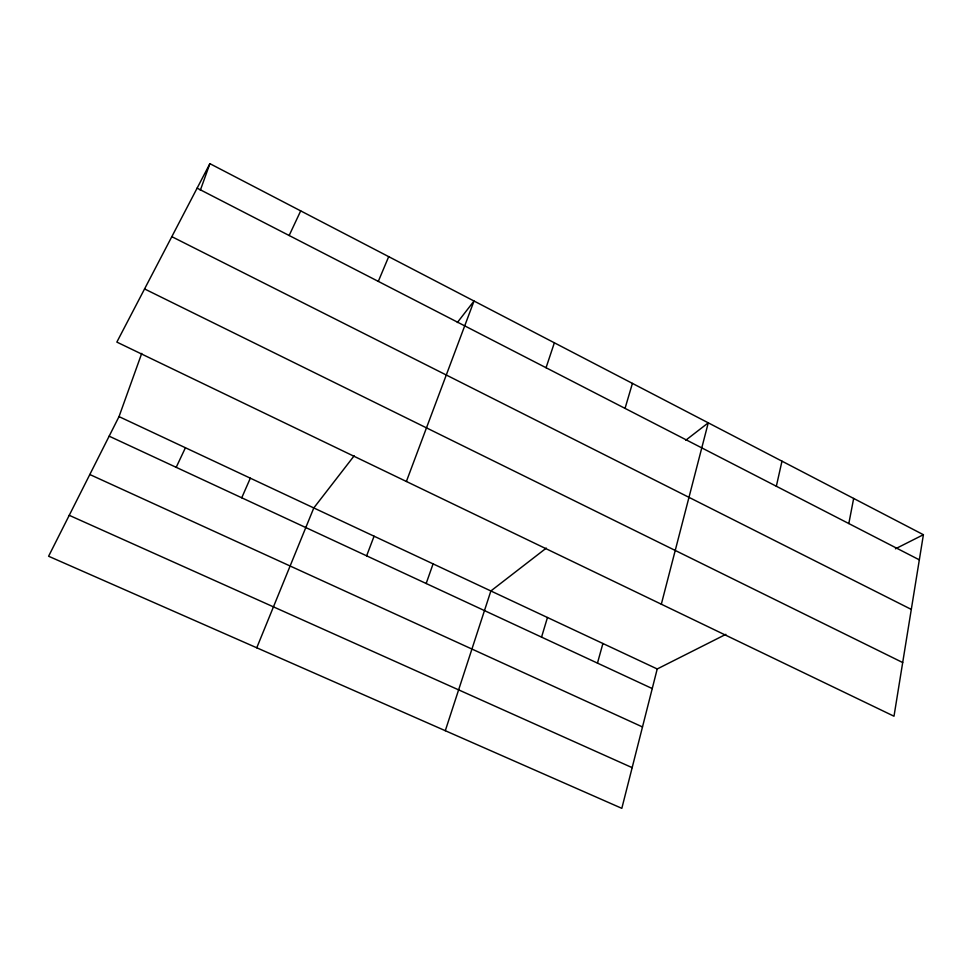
<?xml version="1.0" encoding="UTF-8"?>
<svg xmlns="http://www.w3.org/2000/svg" width="972" height="972" viewBox="0 0 972 972"><rect width="100%" height="100%" fill="white"/><g stroke="black" fill="none" stroke-linecap="round" stroke-linejoin="round"><path stroke-width="1.46" d="M923.4 534.709L893.997 716.218L116.847 342.095L209.891 163.66L923.4 534.709L895.431 548.816M848.823 523.556L853.659 498.442M776.336 486.255L781.974 461.165M725.853 634.352L657.218 668.967L621.825 808.34L48.6 556.239L119.021 416.611L141.73 353.395M661.324 604.207L708.26 422.832L685.807 440.195M597.464 663.111L602.907 643.5M625.045 408.386L632.42 383.393M541.55 637.122L547.467 617.499M445.298 730.713L490.872 590.964L546.3 548.099M546.057 367.732L554.368 342.8M426.173 583.504L433.087 563.869M200.317 190.293L209.891 163.66M406.381 481.48L474.02 301.016L457.338 322.546M366.626 555.826L374.074 536.204M256.754 647.789L313.798 507.943L354.16 455.819M378.302 281.394L388.703 256.644M241.736 497.786L250.326 478.188M289.146 235.516L300.7 210.875M176.199 467.325L185.421 447.752M69.243 515.318L632.152 767.649M89.813 474.518L642.492 726.947M109.156 436.173L652.236 688.565M119.021 416.611L657.218 668.967M144.561 288.939L902.696 662.539M171.825 236.658L911.299 609.408M197.122 188.143L919.33 559.848"/></g></svg>
